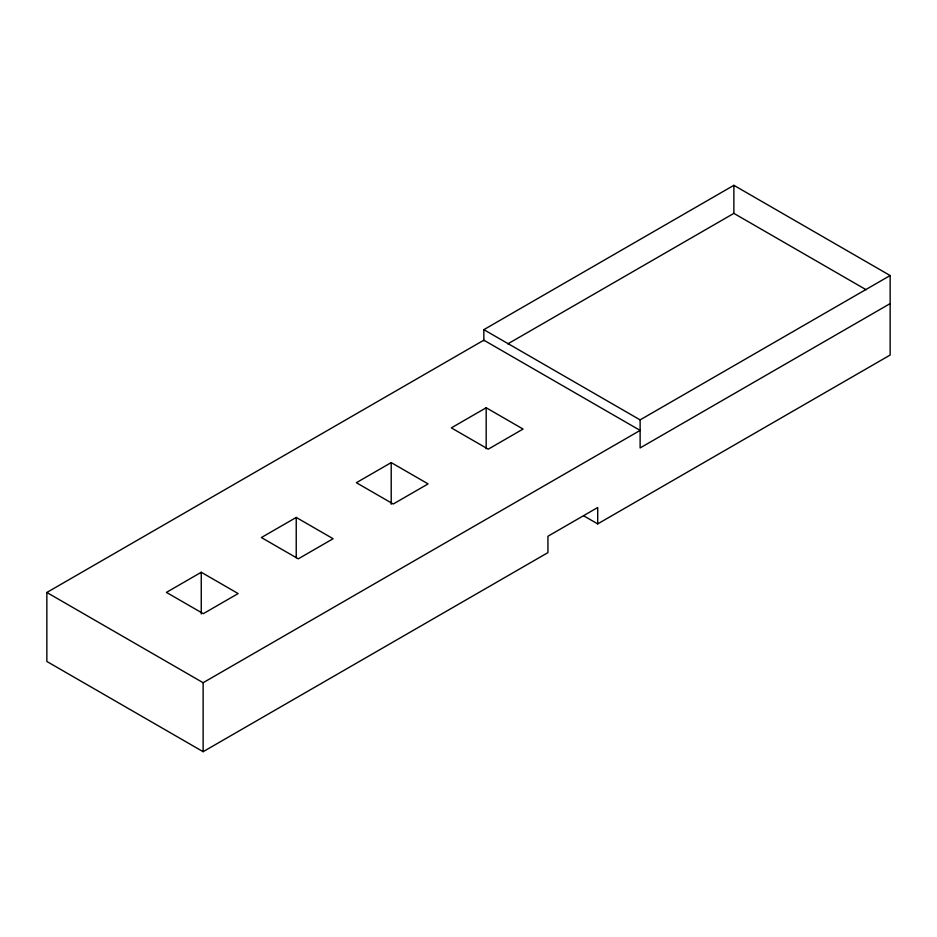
<?xml version="1.0" encoding="UTF-8"?>
<svg xmlns="http://www.w3.org/2000/svg" width="937" height="937" viewBox="0 0 937 937"><rect width="100%" height="100%" fill="white"/><g stroke="black" fill="none" stroke-linecap="round" stroke-linejoin="round"><path stroke-width="1.41" d="M483.843 340.881L483.843 329.66L733.87 185.315L890.15 275.537L890.15 355.041L597.701 523.888L583.833 515.889M46.85 592.477L483.843 340.178L640.123 430.411L203.13 682.71L46.85 592.477L46.85 661.463L203.13 751.685L547.934 552.619L547.934 536.257L597.701 507.514L597.701 523.888M507.842 343.867L733.87 213.367L866.198 289.767M201.256 572.261L166.411 592.383L203.306 613.676L238.139 593.566L201.256 572.261L201.256 613.946M296.233 517.435L261.388 537.545L298.282 558.839L333.115 538.728L296.233 517.435L296.233 557.667M391.209 462.597L356.365 482.707L393.259 504.012L428.092 483.89L391.209 462.597L391.209 504.27M486.186 407.759L451.341 427.881L488.236 449.174L523.069 429.064L486.186 407.759L486.186 448.682M483.843 329.66L640.123 419.881L890.15 275.537M890.15 303.6L640.123 447.945L640.123 419.881M733.87 185.315L733.87 213.367M203.13 682.71L203.13 751.685"/></g></svg>
